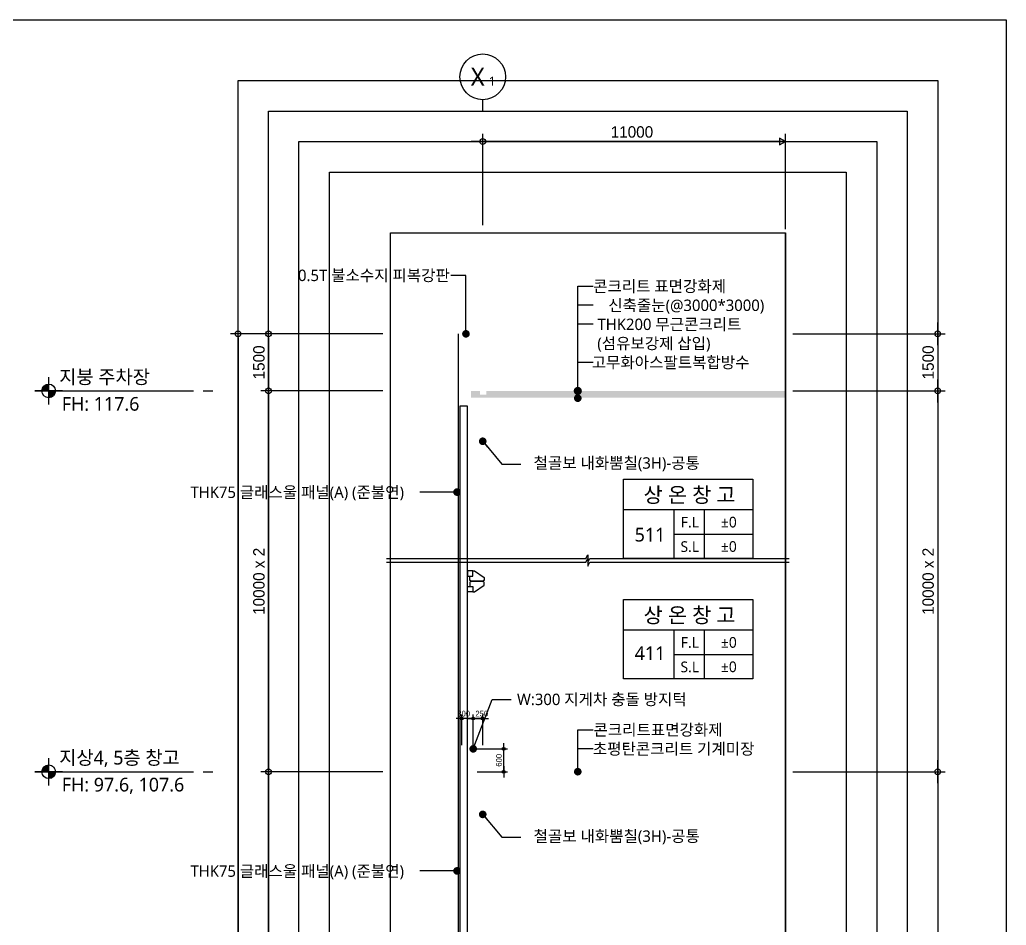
# Model space of a CAD drawing. Header units: millimetres. Extents: x 43197023 to 43466355, y 1341521 to 1420690.
# Drawn here: x 43226523 to 43252423, y 1396907 to 1420690 of the extents above; entities that cross this region are included whole.
import ezdxf
from ezdxf.enums import TextEntityAlignment as Align

# ---------------------------------------------------------------- set-up
doc = ezdxf.new("R2010")
doc.units = ezdxf.units.MM
doc.header["$LTSCALE"] = 1000
doc.header["$MEASUREMENT"] = 0
doc.header["$PDSIZE"] = -10
doc.layers.get('0').update_dxf_attribs({"linetype": 'CONTINUOUS'})
doc.layers.get('Defpoints').update_dxf_attribs({"color": 171, "linetype": 'CONTINUOUS'})
for name, color, linetype in [('ELE-8', 8, 'CONTINUOUS'), ('HAT', 253, 'CONTINUOUS'), ('INS', 9, 'BATTING'), ('LED', 7, 'CONTINUOUS'), ('NDIM', 7, 'CONTINUOUS'), ('SYM', 7, 'CONTINUOUS'), ('SYM(AXIS)', 7, 'CONTINUOUS'), ('TEXT(AXIS)', 2, 'CONTINUOUS'), ('TEXT(MIN)', 7, 'CONTINUOUS'), ('TEXT(실명)', 3, 'CONTINUOUS'), ('TEXT-기입', 6, 'CONTINUOUS'), ('TITLE', 7, 'CONTINUOUS')]:
    doc.layers.add(name, color=color, linetype=linetype)
doc.styles.add('CGS', font='cgse', dxfattribs={"bigfont": 'cgs'})
doc.styles.add('나눔바른고딕', font='NanumBarunGothic.ttf')
doc.linetypes.add('BATTING', pattern='A,0.0001,-0.1,[134,ltypeshp.shx,S=0.1,R=0,X=-0.1,Y=0],-0.2,[134,ltypeshp.shx,S=0.1,R=180,X=0.1,Y=0],-0.1', length=0.4001)
doc.dimstyles.new('NDIM 1200', dxfattribs={"dimscale": 500, "dimtxt": 3, "dimasz": 1, "dimexe": 2, "dimexo": 2, "dimgap": 1, "dimtad": 1, "dimdec": 0, "dimdsep": 46, "dimtxsty": 'CGS', "dimblk": 'DOT0', "dimcen": 1, "dimdle": 8, "dimclrd": 2, "dimclre": 2, "dimclrt": 2, "dimadec": 0, "dimazin": 0, "dimtfac": 1, "dimtdec": 0, "dimtix": 1, "dimtmove": 2, "dimatfit": 3, "dimldrblk": 'DOT0', "dimfxl": 1, "dimtolj": 1, "dimtzin": 0, "dimlwd": -1, "dimlwe": -1, "dimarcsym": 0})

# ---------------------------------------------------------------- blocks, each defined once
blk = doc.blocks.new('A$C19853FC8')
at = {"layer": 'SYM'}
for p, q in [((1800, 0), (1800, 3600)), ((3600, 1800), (0, 1800))]:
    blk.add_line(p, q, dxfattribs=at)
blk.add_circle((1800, 1800), 900, dxfattribs=at)
for points in [[(900, 1800), (1800, 2700), (914, 1959), (1643, 2686)], [(914, 1959), (1643, 2686), (954, 2112), (1492, 2646)], [(954, 2112), (1492, 2646), (1025, 2260), (1346, 2576)], [(1025, 2260), (1346, 2576), (1109, 2378), (1222, 2491)], [(1800, 900), (2700, 1800), (1959, 914), (2686, 1643)], [(1959, 914), (2686, 1643), (2112, 954), (2646, 1492)], [(2112, 954), (2646, 1492), (2260, 1025), (2576, 1346)], [(2260, 1025), (2576, 1346), (2378, 1109), (2491, 1222)]]:
    blk.add_solid(points, dxfattribs=at)
at = {"layer": 'SYM', "linetype": 'Continuous'}
for points in [[(1800, 2700), (1800, 1800), (900, 1800)], [(2700, 1800), (1800, 900), (1800, 1800)]]:
    blk.add_solid(points, dxfattribs=at)
blk = doc.blocks.new('DOT0')
blk.add_line((-3, 0), (3, 0))
at = {"color": 6}
blk.add_circle((0, 0), 0.75, dxfattribs=at)
blk = doc.blocks.new('*D16')
at = {"layer": 'Defpoints', "color": 0, "ltscale": 0.4, "transparency": 16777216}
for p in [(43236254, 1412440), (43232254, 1369840), (43236254, 1369840)]:
    blk.add_point(p, dxfattribs=at)
at = {"layer": 'NDIM', "ltscale": 0.4, "transparency": 16777216}
for p, q in [((43236054, 1412440), (43232054, 1412440)), ((43232254, 1412340), (43232254, 1369940)), ((43236054, 1369840), (43232054, 1369840))]:
    blk.add_line(p, q, dxfattribs=at)
at = {"layer": 'NDIM', "ltscale": 0.4, "transparency": 16777216, "xscale": 100, "yscale": 100, "zscale": 100}
for p, rotation in [((43232254, 1412440), 90), ((43232254, 1369840), 270)]:
    blk.add_blockref('DOT0', p, dxfattribs=dict(at, rotation=rotation))
at = {"layer": 'NDIM', "ltscale": 0.4, "transparency": 16777216, "insert": (43232004, 1391140), "char_height": 300, "attachment_point": 5, "rotation": 90, "style": 'CGS'}
blk.add_mtext('\\A1;52600', dxfattribs=at)
blk = doc.blocks.new('*D19')
at = {"layer": 'Defpoints', "color": 0, "ltscale": 0.4, "transparency": 16777216}
for p in [(43236254, 1400940), (43233054, 1390940), (43236254, 1390940)]:
    blk.add_point(p, dxfattribs=at)
at = {"layer": 'NDIM', "ltscale": 0.4, "transparency": 16777216}
for p, q in [((43236054, 1400940), (43232854, 1400940)), ((43233054, 1400840), (43233054, 1391040)), ((43236054, 1390940), (43232854, 1390940))]:
    blk.add_line(p, q, dxfattribs=at)
at = {"layer": 'NDIM', "ltscale": 0.4, "transparency": 16777216, "xscale": 100, "yscale": 100, "zscale": 100}
for p, rotation in [((43233054, 1400940), 90), ((43233054, 1390940), 270)]:
    blk.add_blockref('DOT0', p, dxfattribs=dict(at, rotation=rotation))
at = {"layer": 'NDIM', "ltscale": 0.4, "transparency": 16777216, "insert": (43232804, 1395940), "char_height": 300, "attachment_point": 5, "rotation": 90, "style": 'CGS'}
blk.add_mtext('\\A1;10000', dxfattribs=at)
blk = doc.blocks.new('*D20')
at = {"layer": 'Defpoints', "color": 0, "ltscale": 0.4, "transparency": 16777216}
for p in [(43236254, 1410940), (43233054, 1400940), (43236254, 1400940)]:
    blk.add_point(p, dxfattribs=at)
at = {"layer": 'NDIM', "ltscale": 0.4, "transparency": 16777216}
for p, q in [((43236054, 1410940), (43232854, 1410940)), ((43233054, 1410840), (43233054, 1401040)), ((43236054, 1400940), (43232854, 1400940))]:
    blk.add_line(p, q, dxfattribs=at)
at = {"layer": 'NDIM', "ltscale": 0.4, "transparency": 16777216, "xscale": 100, "yscale": 100, "zscale": 100}
for p, rotation in [((43233054, 1410940), 90), ((43233054, 1400940), 270)]:
    blk.add_blockref('DOT0', p, dxfattribs=dict(at, rotation=rotation))
at = {"layer": 'NDIM', "ltscale": 0.4, "transparency": 16777216, "insert": (43232804, 1405940), "char_height": 300, "attachment_point": 5, "rotation": 90, "style": 'CGS'}
blk.add_mtext('\\A1;10000 x 2', dxfattribs=at)
blk = doc.blocks.new('*D22')
at = {"layer": 'Defpoints', "color": 0, "ltscale": 0.4, "transparency": 16777216}
for p in [(43236254, 1412440), (43233054, 1410940), (43236254, 1410940)]:
    blk.add_point(p, dxfattribs=at)
at = {"layer": 'NDIM', "ltscale": 0.4, "transparency": 16777216}
for p, q in [((43236054, 1412440), (43232854, 1412440)), ((43233054, 1412340), (43233054, 1411040)), ((43236054, 1410940), (43232854, 1410940))]:
    blk.add_line(p, q, dxfattribs=at)
at = {"layer": 'NDIM', "ltscale": 0.4, "transparency": 16777216, "xscale": 100, "yscale": 100, "zscale": 100}
for p, rotation in [((43233054, 1412440), 90), ((43233054, 1410940), 270)]:
    blk.add_blockref('DOT0', p, dxfattribs=dict(at, rotation=rotation))
at = {"layer": 'NDIM', "ltscale": 0.4, "transparency": 16777216, "insert": (43232804, 1411690), "char_height": 300, "attachment_point": 5, "rotation": 90, "style": 'CGS'}
blk.add_mtext('\\A1;1500', dxfattribs=at)
blk = doc.blocks.new('A$C2F20087E')
at = {"layer": 'SYM(AXIS)'}
blk.add_line((600, 0), (600, 300), dxfattribs=at)
blk.add_circle((600, 900), 600, dxfattribs=at)
blk = doc.blocks.new('*D50')
at = {"layer": 'Defpoints', "color": 0, "ltscale": 0.4, "transparency": 16777216}
for p in [(43246623, 1400940), (43246623, 1390940), (43250623, 1390940)]:
    blk.add_point(p, dxfattribs=at)
at = {"layer": 'NDIM', "ltscale": 0.4, "transparency": 16777216}
for p, q in [((43246823, 1400940), (43250823, 1400940)), ((43250623, 1400840), (43250623, 1391040)), ((43246823, 1390940), (43250823, 1390940))]:
    blk.add_line(p, q, dxfattribs=at)
at = {"layer": 'NDIM', "ltscale": 0.4, "transparency": 16777216, "xscale": 100, "yscale": 100, "zscale": 100}
for p, rotation in [((43250623, 1400940), 90), ((43250623, 1390940), 270)]:
    blk.add_blockref('DOT0', p, dxfattribs=dict(at, rotation=rotation))
at = {"layer": 'NDIM', "ltscale": 0.4, "transparency": 16777216, "insert": (43250373, 1395940), "char_height": 300, "attachment_point": 5, "rotation": 90, "style": 'CGS'}
blk.add_mtext('\\A1;10000', dxfattribs=at)
blk = doc.blocks.new('*D51')
at = {"layer": 'Defpoints', "color": 0, "ltscale": 0.4, "transparency": 16777216}
for p in [(43246623, 1410940), (43246623, 1400940), (43250623, 1400940)]:
    blk.add_point(p, dxfattribs=at)
at = {"layer": 'NDIM', "ltscale": 0.4, "transparency": 16777216}
for p, q in [((43246823, 1410940), (43250823, 1410940)), ((43250623, 1410840), (43250623, 1401040)), ((43246823, 1400940), (43250823, 1400940))]:
    blk.add_line(p, q, dxfattribs=at)
at = {"layer": 'NDIM', "ltscale": 0.4, "transparency": 16777216, "xscale": 100, "yscale": 100, "zscale": 100}
for p, rotation in [((43250623, 1410940), 90), ((43250623, 1400940), 270)]:
    blk.add_blockref('DOT0', p, dxfattribs=dict(at, rotation=rotation))
at = {"layer": 'NDIM', "ltscale": 0.4, "transparency": 16777216, "insert": (43250373, 1405940), "char_height": 300, "attachment_point": 5, "rotation": 90, "style": 'CGS'}
blk.add_mtext('\\A1;10000 x 2', dxfattribs=at)
blk = doc.blocks.new('*D52')
at = {"layer": 'Defpoints', "color": 0, "ltscale": 0.4, "transparency": 16777216}
for p in [(43246623, 1412440), (43246623, 1410940), (43250623, 1410940)]:
    blk.add_point(p, dxfattribs=at)
at = {"layer": 'NDIM', "ltscale": 0.4, "transparency": 16777216}
for p, q in [((43246823, 1412440), (43250823, 1412440)), ((43250623, 1412340), (43250623, 1411040)), ((43246823, 1410940), (43250823, 1410940))]:
    blk.add_line(p, q, dxfattribs=at)
at = {"layer": 'NDIM', "ltscale": 0.4, "transparency": 16777216, "xscale": 100, "yscale": 100, "zscale": 100}
for p, rotation in [((43250623, 1412440), 90), ((43250623, 1410940), 270)]:
    blk.add_blockref('DOT0', p, dxfattribs=dict(at, rotation=rotation))
at = {"layer": 'NDIM', "ltscale": 0.4, "transparency": 16777216, "insert": (43250373, 1411690), "char_height": 300, "attachment_point": 5, "rotation": 90, "style": 'CGS'}
blk.add_mtext('\\A1;1500', dxfattribs=at)
blk = doc.blocks.new('A$C51E23882')
at = {"layer": 'TITLE'}
blk.add_lwpolyline([(8500, 0), (0, 0), (0, 5200), (8500, 5200)], close=True, dxfattribs=at)
for points in [[(8500, 3200), (0, 3200)], [(3300, 3200), (3300, 0)], [(5300, 3200), (5300, 0)], [(3300, 1600), (8500, 1600)]]:
    blk.add_lwpolyline(points, dxfattribs=at)
at = {"layer": 'TITLE', "style": '나눔바른고딕'}
for s, p in [('F.L', (4352, 2378)), ('S.L', (4352, 778))]:
    blk.add_text(s, height=700, dxfattribs=at).set_placement(p, align=Align.MIDDLE)
blk = doc.blocks.new('*D306')
at = {"layer": 'Defpoints', "color": 0, "ltscale": 0.4, "transparency": 16777216}
for p in [(43238129, 1402340), (43238129, 1401540), (43238429, 1401540)]:
    blk.add_point(p, dxfattribs=at)
at = {"layer": 'NDIM', "ltscale": 0.4, "transparency": 16777216}
for p, q in [((43238129, 1401640), (43238129, 1402440)), ((43238379, 1402340), (43238179, 1402340)), ((43238429, 1401640), (43238429, 1402440))]:
    blk.add_line(p, q, dxfattribs=at)
at = {"layer": 'NDIM', "ltscale": 0.4, "transparency": 16777216, "xscale": 50, "yscale": 50, "zscale": 50, "rotation": 180}
blk.add_blockref('DOT0', (43238129, 1402340), dxfattribs=at)
at = {"layer": 'NDIM', "ltscale": 0.4, "transparency": 16777216, "xscale": 50, "yscale": 50, "zscale": 50}
blk.add_blockref('DOT0', (43238429, 1402340), dxfattribs=at)
at = {"layer": 'NDIM', "ltscale": 0.4, "transparency": 16777216, "insert": (43238179, 1402465), "char_height": 150, "attachment_point": 5, "style": 'CGS'}
blk.add_mtext('\\A1;300', dxfattribs=at)
blk = doc.blocks.new('*D307')
at = {"layer": 'Defpoints', "color": 0, "ltscale": 0.4, "transparency": 16777216}
for p in [(43238429, 1402340), (43238429, 1401540), (43238679, 1401540)]:
    blk.add_point(p, dxfattribs=at)
at = {"layer": 'NDIM', "ltscale": 0.4, "transparency": 16777216}
for p, q in [((43238429, 1401640), (43238429, 1402440)), ((43238629, 1402340), (43238479, 1402340)), ((43238679, 1401640), (43238679, 1402440))]:
    blk.add_line(p, q, dxfattribs=at)
at = {"layer": 'NDIM', "ltscale": 0.4, "transparency": 16777216, "xscale": 50, "yscale": 50, "zscale": 50, "rotation": 180}
blk.add_blockref('DOT0', (43238429, 1402340), dxfattribs=at)
at = {"layer": 'NDIM', "ltscale": 0.4, "transparency": 16777216, "xscale": 50, "yscale": 50, "zscale": 50}
blk.add_blockref('DOT0', (43238679, 1402340), dxfattribs=at)
at = {"layer": 'NDIM', "ltscale": 0.4, "transparency": 16777216, "insert": (43238654, 1402465), "char_height": 150, "attachment_point": 5, "style": 'CGS'}
blk.add_mtext('\\A1;250', dxfattribs=at)
blk = doc.blocks.new('*D308')
at = {"layer": 'Defpoints', "color": 0, "ltscale": 0.4, "transparency": 16777216}
for p in [(43238429, 1401540), (43239229, 1401540), (43238429, 1400940)]:
    blk.add_point(p, dxfattribs=at)
at = {"layer": 'NDIM', "ltscale": 0.4, "transparency": 16777216}
for p, q in [((43238529, 1401540), (43239329, 1401540)), ((43239229, 1400990), (43239229, 1401490)), ((43238529, 1400940), (43239329, 1400940))]:
    blk.add_line(p, q, dxfattribs=at)
at = {"layer": 'NDIM', "ltscale": 0.4, "transparency": 16777216, "xscale": 50, "yscale": 50, "zscale": 50}
for p, rotation in [((43239229, 1401540), 90), ((43239229, 1400940), 270)]:
    blk.add_blockref('DOT0', p, dxfattribs=dict(at, rotation=rotation))
at = {"layer": 'NDIM', "ltscale": 0.4, "transparency": 16777216, "insert": (43239104, 1401240), "char_height": 150, "attachment_point": 5, "rotation": 90, "style": 'CGS'}
blk.add_mtext('\\A1;600', dxfattribs=at)

msp = doc.modelspace()

# ---------------------------------------------------------------- hatches: boundary and pattern name
at = {"layer": 'HAT'}
h = msp.add_hatch(dxfattribs=at)
h.set_pattern_fill('AR-CONC', color=256)
h.set_pattern_definition([(50, (40858979.08, 2082876.14), (182.184669, -15.9390855), [19.05, -209.55]), (355, (40858979.08, 2082876.14), (-35.243421, 191.056845), [15.24, -167.640584]), (100.451445, (40858994.26, 2082874.81), (146.941247, 175.117752), [16.190009, -178.090245]), (46.1842, (40858979.08, 2082926.94), (271.07904, -42.042328), [28.575, -314.325]), (96.635558, (40859001.67, 2082923.43), (237.404134, 247.426125), [24.285023, -267.135608]), (351.184151, (40858979.08, 2082926.94), (237.404134, 247.426125), [22.859967, -251.459732]), (21, (40859004.48, 2082914.24), (151.614391, -102.265198), [19.05, -209.55]), (326, (40859004.48, 2082914.24), (61.802028, 184.187966), [15.24, -167.64]), (71.451445, (40859017.11, 2082905.72), (213.416419, 81.922769), [16.190009, -178.089938]), (37.5, (40858979.08, 2082876.14), (3.0886033, 84.5550389), [0, -165.608, 0, -170.18, 0, -168.275]), (7.5, (40858979.08, 2082876.14), (66.8196625, 100.1805748), [0, -97.028, 0, -161.798, 0, -64.135]), (327.5, (40858922.44, 2082876.14), (135.5905952, -5.728744), [0, -63.5, 0, -198.12, 0, -262.89]), (317.5, (40858897.04, 2082876.14), (148.1291814, 25.426491), [0, -82.55, 0, -131.572, 0, -186.69])])
h.paths.add_polyline_path([(43238603.9, 1410840.2), (43238603.9, 1410940.2), (43238368.9, 1410940.2), (43238368.9, 1410760.2), (43246623.4, 1410760.2), (43246623.4, 1410940.2), (43238773.9, 1410940.2), (43238773.9, 1410840.2)])
at = {"layer": 'LED'}
h = msp.add_hatch(color=256, dxfattribs=at)
h.dxf.hatch_style = 1
edge = h.paths.add_edge_path()
edge.add_arc((43241174, 1410940.2), 108, 180, 540, ccw=False)

# ---------------------------------------------------------------- linework, layer by layer
at = {"color": 6}
msp.add_lwpolyline([(43246623.4, 1417490.2), (43246473.4, 1417576.8), (43246473.4, 1417403.6)], close=True, dxfattribs=at)
at = {"layer": 'Defpoints', "ltscale": 10000}
for points in [[(43252423.4, 1349690.2), (43197023.4, 1349690.2), (43197023.4, 1420690.2), (43252423.4, 1420690.2)], [(43232253.9, 1419090.2), (43250623.4, 1419090.2), (43250623.4, 1351290.2), (43232253.9, 1351290.2)], [(43233053.9, 1418290.2), (43249823.4, 1418290.2), (43249823.4, 1352090.2), (43233053.9, 1352090.2)], [(43233853.9, 1417490.2), (43249023.4, 1417490.2), (43249023.4, 1352890.2), (43233853.9, 1352890.2)], [(43234653.9, 1416690.2), (43248223.4, 1416690.2), (43248223.4, 1353690.2), (43234653.9, 1353690.2)], [(43236253.9, 1415090.2), (43246623.4, 1415090.2), (43246623.4, 1355290.2), (43236253.9, 1355290.2)]]:
    msp.add_lwpolyline(points, close=True, dxfattribs=at)
at = {"layer": 'ELE-8', "ltscale": 0.1}
for points in [[(43238078.9, 1370940.2), (43238278.9, 1370940.2), (43238278.9, 1410540.2), (43238078.9, 1410540.2)], [(43238278.9, 1406077.7), (43238420.9, 1406077.7), (43238420.9, 1406217.7), (43238278.9, 1406217.7)], [(43238278.9, 1405802.7), (43238420.9, 1405802.7), (43238420.9, 1405662.7), (43238278.9, 1405662.7)]]:
    msp.add_lwpolyline(points, close=True, dxfattribs=at)
for points in [[(43238715.9, 1405964.3, 0.3665564), (43238692.1, 1405944.2), (43238365.8, 1405944.2, 0.3663101), (43238341.9, 1405964.3), (43238341.9, 1406077.7), (43238420.9, 1406077.7), (43238420.9, 1406217.7), (43238460.9, 1406217.7), (43238715.9, 1406040.2), (43238715.9, 1405964.3)], [(43238715.9, 1405916, -0.3664605), (43238692.1, 1405936.2), (43238365.8, 1405936.2, -0.3663101), (43238341.9, 1405916), (43238341.9, 1405802.7), (43238420.9, 1405802.7), (43238420.9, 1405662.7), (43238460.9, 1405662.7), (43238715.9, 1405840.2), (43238715.9, 1405916)]]:
    msp.add_lwpolyline(points, format="xyb", dxfattribs=at)
at = {"layer": 'INS', "ltscale": 0.09}
msp.add_line((43238041.4, 1370942.6), (43238041.4, 1412440.2), dxfattribs=at)
at = {"layer": 'NDIM', "ltscale": 0.4}
for p, q in [((43238678.9, 1415290.2), (43238678.9, 1417690.2)), ((43246623.4, 1415190.2), (43246623.4, 1417690.2)), ((43246623.4, 1417490.2), (43238778.9, 1417490.2))]:
    msp.add_line(p, q, dxfattribs=at)
at = {"layer": 'SYM', "ltscale": 1000}
for p, q in [((43226923.4, 1410940.2), (43231083.4, 1410940.2)), ((43231336, 1410940.2), (43231588.7, 1410940.2)), ((43226923.4, 1400940.2), (43231083.4, 1400940.2)), ((43231336, 1400940.2), (43231588.7, 1400940.2))]:
    msp.add_line(p, q, dxfattribs=at)
at = {"layer": 'SYM', "color": 8}
for points in [[(43246623.4, 1355190.2), (43246623.5, 1385140.2), (43246523.4, 1385190.2), (43246723.4, 1385190.2), (43246623.4, 1385240.2), (43246623.4, 1415090.2)], [(43236153.9, 1406540.1), (43241388.7, 1406540.1), (43241438.7, 1406640.2), (43241438.7, 1406440.2), (43241488.7, 1406540.2), (43246723.4, 1406540.2)], [(43236153.9, 1406440.1), (43241388.7, 1406440.1), (43241438.7, 1406540.2), (43241438.7, 1406340.2), (43241488.7, 1406440.2), (43246723.4, 1406440.2)]]:
    msp.add_lwpolyline(points, dxfattribs=at)
at = {"layer": 'TEXT(MIN)', "ltscale": 10000}
for p, q in [((43241574, 1413190.2), (43241174, 1413190.2)), ((43241574, 1412690.2), (43241174, 1412690.2)), ((43241574, 1411690.2), (43241174, 1411690.2)), ((43241574, 1401540.2), (43241174, 1401540.2))]:
    msp.add_line(p, q, dxfattribs=at)

# ---------------------------------------------------------------- block references
msp.add_blockref('A$C2F20087E', (43238078.9, 1418290.2))
at = {"ltscale": 1000, "xscale": 0.2, "yscale": 0.2, "zscale": 0.2}
for p in [(43226923.4, 1410580.2), (43226923.4, 1400580.2)]:
    msp.add_blockref('A$C19853FC8', p, dxfattribs=at)
at = {"xscale": 0.4, "yscale": 0.4, "zscale": 0.4}
for p in [(43242373.8, 1406540.2), (43242373.8, 1403380.5)]:
    msp.add_blockref('A$C51E23882', p, dxfattribs=at)
at = {"layer": 'NDIM', "ltscale": 0.4, "xscale": 100, "yscale": 100, "zscale": 100, "rotation": 180}
msp.add_blockref('DOT0', (43238678.9, 1417490.2), dxfattribs=at)

# ---------------------------------------------------------------- texts
at = {"layer": 'NDIM', "ltscale": 0.4, "insert": (43242595.9, 1417740.2), "char_height": 300, "attachment_point": 5, "style": 'CGS'}
msp.add_mtext('\\A1;11000', dxfattribs=at)
at = {"layer": 'TEXT(AXIS)', "style": '나눔바른고딕'}
for s, height, p in [('X', 480, (43238547.3, 1419194.1)), ('1', 240, (43238926.5, 1419074.2))]:
    msp.add_text(s, height=height, dxfattribs=at).set_placement(p, align=Align.MIDDLE)
for s, p in [('지붕 주차장', (43227559.6, 1411129.1)), ('FH: 117.6', (43227628, 1410421.1)), ('지상4, 5층 창고', (43227559.6, 1401129.1)), ('FH: 97.6, 107.6', (43227628, 1400421.1))]:
    msp.add_text(s, height=360, dxfattribs=at).set_placement(p)
at = {"layer": 'TEXT(MIN)', "style": '나눔바른고딕'}
for s, p in [('0.5T 불소수지 피복강판', (43237813.3, 1413976.5)), ('콘크리트 표면강화제', (43245067.6, 1413690.2)), ('신축줄눈(@3000*3000)', (43246069.5, 1413190.2)), ('THK200 무근콘크리트', (43245469.9, 1412690.2)), ('(섬유보강제 삽입)', (43244657.3, 1412190.2)), ('고무화아스팔트복합방수', (43245681.3, 1411690.2)), ('철골보 내화뿜칠(3H)-공통', (43244377.9, 1409048.3)), ('W:300 지게차 충돌 방지턱', (43244034.2, 1402840.2)), ('콘크리트표면강화제', (43244974.4, 1402040.2)), ('초평탄콘크리트 기계미장', (43245812, 1401540.2)), ('철골보 내화뿜칠(3H)-공통', (43244377.9, 1399248.3))]:
    msp.add_text(s, height=300, dxfattribs=at).set_placement(p, align=Align.MIDDLE_RIGHT)
for p in [(43231004.7, 1408280), (43231004.7, 1398329.7)]:
    msp.add_text('THK75 글래스울 패널(A) (준불연)', height=300, dxfattribs=at).set_placement(p, align=Align.MIDDLE_LEFT)
at = {"layer": 'TEXT(실명)', "style": '나눔바른고딕'}
for p in [(43244108.9, 1408217.8), (43244108.9, 1405058.1)]:
    msp.add_text('상 온 창 고', height=400, dxfattribs=at).set_placement(p, align=Align.MIDDLE)
at = {"layer": 'TEXT-기입', "style": '나눔바른고딕'}
for s, height, p in [('±0', 280, (43245140.3, 1407495.3)), ('511', 360, (43243070.3, 1407163.5)), ('±0', 280, (43245140.3, 1406855.3)), ('±0', 280, (43245140.3, 1404335.6)), ('411', 360, (43243070.3, 1404055.1)), ('±0', 280, (43245140.3, 1403695.6))]:
    msp.add_text(s, height=height, dxfattribs=at).set_placement(p, align=Align.MIDDLE)

# ---------------------------------------------------------------- dimensions: what is measured, and where the dimension line sits
at = {"layer": 'NDIM', "ltscale": 0.4}
for base, p1, p2, text, picture, middle in [((43232253.9, 1369840.2), (43236253.9, 1412440.2), (43236253.9, 1369840.2), '52600', '*D16', (43232003.9, 1391140.2)), ((43233053.9, 1400940.2), (43236253.9, 1410940.2), (43236253.9, 1400940.2), '10000 x 2', '*D20', (43232803.9, 1405940.2)), ((43250623.4, 1400940.2), (43246623.4, 1410940.2), (43246623.4, 1400940.2), '10000 x 2', '*D51', (43250373.4, 1405940.2))]:
    dim = msp.add_linear_dim(base=base, p1=p1, p2=p2, angle=270, text=text, dimstyle='NDIM 1200', override={"dimscale": 100, "dimclrd": 256, "dimclre": 256, "dimclrt": 256}, dxfattribs=at)
    dim.commit()
    dim.dimension.update_dxf_attribs({"geometry": picture, "text_midpoint": middle})
for base, p1, p2, angle, override, picture, middle in [((43233053.9, 1410940.2), (43236253.9, 1412440.2), (43236253.9, 1410940.2), 90, {"dimscale": 100, "dimclrd": 256, "dimclre": 256, "dimclrt": 256}, '*D22', (43232803.9, 1411690.2)), ((43250623.4, 1410940.2), (43246623.4, 1412440.2), (43246623.4, 1410940.2), 90, {"dimscale": 100, "dimclrd": 256, "dimclre": 256, "dimclrt": 256}, '*D52', (43250373.4, 1411690.2)), ((43239228.9, 1401540.2), (43238428.9, 1400940.2), (43238428.9, 1401540.2), 270, {"dimscale": 50, "dimclrd": 256, "dimclre": 256, "dimclrt": 256}, '*D308', (43239103.9, 1401240.2)), ((43233053.9, 1390940.2), (43236253.9, 1400940.2), (43236253.9, 1390940.2), 270, {"dimscale": 100, "dimclrd": 256, "dimclre": 256, "dimclrt": 256}, '*D19', (43232803.9, 1395940.2)), ((43250623.4, 1390940.2), (43246623.4, 1400940.2), (43246623.4, 1390940.2), 270, {"dimscale": 100, "dimclrd": 256, "dimclre": 256, "dimclrt": 256}, '*D50', (43250373.4, 1395940.2))]:
    dim = msp.add_linear_dim(base=base, p1=p1, p2=p2, angle=angle, dimstyle='NDIM 1200', override=override, dxfattribs=at)
    dim.commit()
    dim.dimension.update_dxf_attribs({"geometry": picture, "text_midpoint": middle})
for base, p1, p2, picture, middle in [((43238128.9, 1402340.1), (43238428.9, 1401540.2), (43238128.9, 1401540.2), '*D306', (43238178.9, 1402465.1)), ((43238428.9, 1402340.1), (43238678.9, 1401540.2), (43238428.9, 1401540.2), '*D307', (43238653.9, 1402465.1))]:
    dim = msp.add_linear_dim(base=base, p1=p1, p2=p2, dimstyle='NDIM 1200', override={"dimscale": 50, "dimclrd": 256, "dimclre": 256, "dimclrt": 256}, dxfattribs=at)
    dim.commit()
    dim.dimension.update_dxf_attribs({"geometry": picture, "text_midpoint": middle, "dimtype": 160})

# ---------------------------------------------------------------- leaders
at = {"layer": 'LED', "ltscale": 10000}
for points in [[(43238237.9, 1412440.2), (43238237.9, 1413976.5), (43237837.9, 1413976.5)], [(43241174, 1410750.2), (43241174, 1413690.2), (43241574, 1413690.2)], [(43238678.9, 1409619.2), (43239178.9, 1409019.2), (43239678.9, 1409019.2)], [(43238003.9, 1408284.5), (43237426.1, 1408284.5), (43237026.1, 1408284.5)], [(43238428.9, 1401540.2), (43238928.9, 1402840.2), (43239428.9, 1402840.2)], [(43241174, 1400940.2), (43241174, 1402040.2), (43241574, 1402040.2)], [(43238678.9, 1399819.2), (43239178.9, 1399219.2), (43239678.9, 1399219.2)], [(43238003.9, 1398334.2), (43237426.1, 1398334.2), (43237026.1, 1398334.2)]]:
    msp.add_leader(points, dimstyle='NDIM 1200', override={"dimscale": 200, "dimtad": 0, "dimclrd": 256, "dimldrblk": 'Dot'}, dxfattribs=at)

doc.saveas('drawing.dxf')
